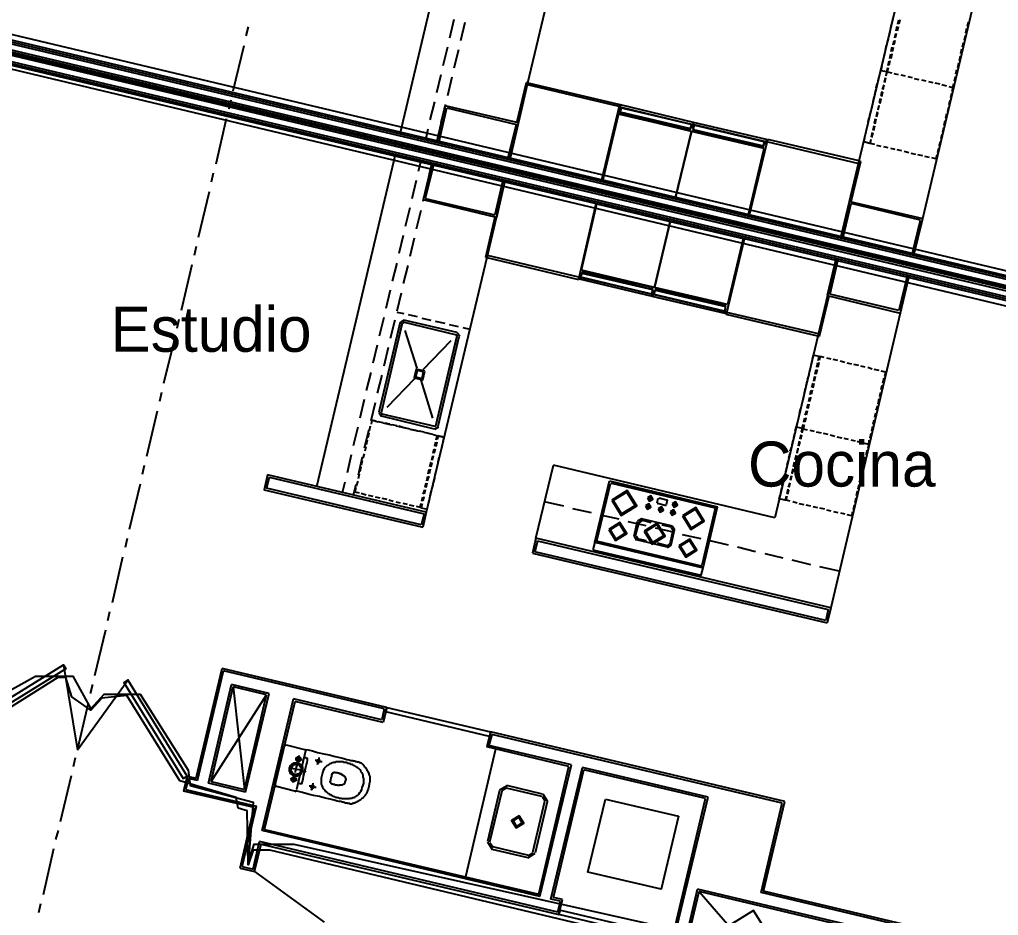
# Model space of a CAD drawing. Header units: feet. Extents: x -84 to 198, y -22 to 181.
# Drawn here: x 69.3 to 95.37, y 64.34 to 88.21 of the extents above; entities that cross this region are included whole.
import ezdxf
from ezdxf.enums import TextEntityAlignment as Align

# ---------------------------------------------------------------- set-up
doc = ezdxf.new("R2010")
doc.units = ezdxf.units.FT
for name, color, linetype in [('A-AREA-COMUN', 252, 'CONTINUOUS'), ('A-AREA-UNIDAD', 30, 'CONTINUOUS'), ('A-LINEA', 7, 'CONTINUOUS'), ('A-NOMBRE-ESPACIO', 2, 'CONTINUOUS')]:
    doc.layers.add(name, color=color, linetype=linetype)

msp = doc.modelspace()

# ---------------------------------------------------------------- linework, layer by layer
at = {"layer": 'A-AREA-COMUN'}
msp.add_lwpolyline([(86.48, 63.5733), (75.968, 66.08), (75.52, 66.08), (75.392, 65.6889), (75.36, 67.1289), (75.12, 67.2), (75.072, 67.4844), (73.568, 67.9289), (72.16, 70.2044), (71.488, 70.1333), (71.2, 69.8133), (70.688, 70.1689), (70.528, 70.6844), (70.32, 70.6844), (68.08, 69.28)], dxfattribs=at)
at = {"layer": 'A-AREA-UNIDAD'}
for points in [[(66.752, 88.3733), (101.088, 80.2133), (101.408, 80.2133), (101.632, 80.48), (104, 79.9289), (104.352, 79.68), (104.24, 79.2889), (105.312, 79.2533), (117.472, 76.3733), (117.568, 75.9644), (118.96, 75.84), (129.568, 73.3689), (129.6, 73.12), (130.8, 76.7289), (132.288, 79.8933), (134.16, 82.8444), (137.952, 87.8044)], [(116.24, 75.68), (104.08, 78.5244), (103.84, 78.24), (101.312, 78.8444), (101.12, 79.04), (101.248, 79.4489), (100.16, 79.4844), (66.048, 87.6089)], [(67.712, 69.6), (69.728, 70.72), (70.72, 70.72), (71.2, 69.8489), (71.552, 70.24), (72.512, 70.24), (73.792, 68.2133), (73.84, 67.8044), (75.52, 67.36), (75.392, 65.7244), (75.552, 66.24), (76.608, 66.24), (86.592, 64)]]:
    msp.add_lwpolyline(points, dxfattribs=at)
at = {"layer": 'A-LINEA'}
for p, q in [((79.44, 85.1644), (81.5333, 94.0044)), ((82.84, 86.5244), (84.4533, 93.3111)), ((93.36, 82.9111), (95.2133, 90.7644)), ((91.6667, 84.4444), (92.8133, 89.2844)), ((101.3733, 80.0178), (65.8533, 88.4311)), ((101.3067, 79.7644), (65.7867, 88.1778)), ((101.3467, 79.9244), (65.8267, 88.3244)), ((101.36, 79.9778), (65.84, 88.3778)), ((80.76, 87.7244), (80.88, 88.2178)), ((81.0533, 87.6578), (81.1733, 88.1378)), ((92.56, 88.2444), (92.5333, 88.1244)), ((92.6933, 88.0844), (92.72, 88.2044)), ((92.7467, 88.2044), (92.72, 88.0844)), ((94.5467, 88.0311), (94.5733, 88.1511)), ((101.24, 79.4844), (65.72, 87.8844)), ((101.28, 79.6311), (65.76, 88.0444)), ((101.2933, 79.6844), (65.7733, 88.0844)), ((101.3067, 79.7244), (65.7867, 88.1244)), ((75.3333, 87.7778), (75.4, 88.0178)), ((92.48, 87.8844), (92.4533, 87.7644)), ((92.52, 88.0711), (92.4933, 87.9378)), ((92.6533, 87.9111), (92.68, 88.0311)), ((92.7067, 88.0178), (92.68, 87.8978)), ((94.5067, 87.8578), (94.5333, 87.9778)), ((101.2267, 79.3778), (65.7067, 87.7911)), ((101.24, 79.4311), (65.72, 87.8311)), ((92.44, 87.6978), (92.4, 87.5778)), ((92.5733, 87.5378), (92.6, 87.6578)), ((92.6133, 87.6578), (92.5867, 87.5378)), ((92.6133, 87.7244), (92.64, 87.8444)), ((92.6533, 87.8444), (92.6267, 87.7244)), ((94.4667, 87.6711), (94.4933, 87.7911)), ((68.2533, 87.5244), (69.4667, 87.2311)), ((74.9867, 86.3111), (75.28, 87.5244)), ((80.5867, 86.9911), (80.7067, 87.4844)), ((80.88, 86.9244), (81, 87.4178)), ((92.3867, 87.5244), (92.36, 87.3911)), ((92.52, 87.3644), (92.5467, 87.4844)), ((92.5733, 87.4711), (92.5467, 87.3511)), ((94.3733, 87.3111), (94.4, 87.4311)), ((94.4133, 87.4844), (94.44, 87.6044)), ((69.7067, 87.1778), (69.96, 87.1111)), ((92.3067, 87.1511), (92.28, 87.0311)), ((92.3467, 87.3378), (92.32, 87.2178)), ((92.44, 86.9911), (92.4667, 87.1111)), ((92.48, 87.1111), (92.4533, 86.9911)), ((92.48, 87.1778), (92.5067, 87.2978)), ((92.5333, 87.2978), (92.5067, 87.1644)), ((94.3333, 87.1244), (94.36, 87.2444)), ((70.2, 87.0578), (71.4133, 86.7644)), ((92.4, 86.8311), (92.3733, 86.7244)), ((92.4, 86.8311), (92.4267, 86.9378)), ((94.24, 86.7644), (94.2667, 86.8844)), ((94.2933, 86.9378), (94.32, 87.0578)), ((71.6533, 86.7111), (71.9067, 86.6578)), ((72.1467, 86.6044), (73.36, 86.3111)), ((80.4133, 86.2711), (80.5333, 86.7511)), ((80.7067, 86.1911), (80.8267, 86.6844)), ((92.1733, 86.5778), (92.2, 86.6978)), ((92.36, 86.6578), (92.3333, 86.5378)), ((92.3467, 86.5378), (92.3733, 86.6578)), ((92.5867, 86.7778), (92.7067, 86.7511)), ((92.5867, 86.7778), (92.7067, 86.7511)), ((92.7733, 86.7378), (92.8933, 86.7111)), ((92.7733, 86.7378), (92.8933, 86.7111)), ((92.96, 86.6978), (93.08, 86.6711)), ((92.96, 86.6978), (93.08, 86.6711)), ((93.1333, 86.6444), (93.2533, 86.6178)), ((93.1333, 86.6444), (93.2533, 86.6178)), ((93.32, 86.6044), (93.44, 86.5778)), ((93.32, 86.6044), (93.44, 86.5778)), ((93.5067, 86.5644), (93.6267, 86.5378)), ((93.5067, 86.5644), (93.6267, 86.5378)), ((94.2, 86.5778), (94.2267, 86.6978)), ((82.5467, 85.4578), (82.8, 86.5378)), ((82.84, 86.5244), (82.8, 86.5378)), ((85.2667, 85.8978), (82.8267, 86.4711)), ((92.08, 86.2044), (92.1067, 86.3378)), ((92.12, 86.3911), (92.1467, 86.5111)), ((92.32, 86.4711), (92.28, 86.3511)), ((92.3067, 86.3511), (92.3333, 86.4711)), ((93.68, 86.5244), (93.8133, 86.4978)), ((93.68, 86.5244), (93.8133, 86.4978)), ((93.8667, 86.4844), (93.9867, 86.4444)), ((93.8667, 86.4844), (93.9867, 86.4444)), ((94.0533, 86.4311), (94.16, 86.4044)), ((94.0533, 86.4311), (94.16, 86.4044)), ((94.16, 86.4044), (94.1333, 86.2978)), ((94.16, 86.4044), (94.1867, 86.5111)), ((73.6, 86.2578), (73.8533, 86.1911)), ((74.0933, 86.1378), (75.3067, 85.8444)), ((74.88, 85.8311), (74.9333, 86.0711)), ((92.04, 86.0311), (92.0667, 86.1511)), ((92.2267, 86.1111), (92.2, 85.9911)), ((92.2267, 85.9778), (92.2533, 86.1111)), ((92.2667, 86.2978), (92.24, 86.1778)), ((92.2667, 86.1644), (92.2933, 86.2844)), ((94.08, 86.0578), (94.0533, 85.9378)), ((94.12, 86.2444), (94.0933, 86.1244)), ((75.5467, 85.7911), (75.8, 85.7378)), ((80.24, 85.5378), (80.36, 86.0178)), ((80.4133, 84.9378), (80.64, 85.9111)), ((80.4667, 84.9244), (80.68, 85.8578)), ((80.5333, 85.4711), (80.6533, 85.9511)), ((82.5867, 85.4578), (80.64, 85.9111)), ((80.68, 85.8578), (82.5333, 85.4178)), ((84.8133, 83.9378), (85.2933, 85.9511)), ((92, 85.8444), (92.0267, 85.9644)), ((92.1867, 85.9244), (92.16, 85.8044)), ((92.1733, 85.8044), (92.2, 85.9244)), ((94.04, 85.8711), (94.0133, 85.7511)), ((74.5333, 84.3644), (74.8133, 85.5778)), ((76.04, 85.6711), (77.2533, 85.3911)), ((85.3067, 85.7378), (87.16, 85.2978)), ((85.3067, 85.7378), (87.16, 85.2978)), ((87.1467, 85.2711), (85.3067, 85.6978)), ((87.1467, 85.2711), (85.3067, 85.6978)), ((91.9067, 85.4844), (91.9333, 85.6044)), ((91.9467, 85.6578), (91.9867, 85.7778)), ((92.0933, 85.5644), (92.0667, 85.4444)), ((92.0933, 85.4311), (92.12, 85.5644)), ((92.1467, 85.7511), (92.12, 85.6178)), ((92.1333, 85.6178), (92.16, 85.7378)), ((93.9867, 85.6978), (93.96, 85.5778)), ((77.4933, 85.3378), (77.7333, 85.2711)), ((80.12, 85.0044), (80.1867, 85.2978)), ((82.3067, 84.4978), (82.5333, 85.4178)), ((82.36, 84.4844), (82.5867, 85.4578)), ((87.2533, 85.2711), (89.1067, 84.8311)), ((87.2533, 85.2711), (89.1067, 84.8311)), ((91.8667, 85.2978), (91.8933, 85.4178)), ((92.0533, 85.3778), (92.0267, 85.2578)), ((92.0533, 85.2578), (92.08, 85.3778)), ((93.9067, 85.3244), (93.88, 85.2044)), ((93.9467, 85.5111), (93.92, 85.3911)), ((77.9867, 85.2178), (79.2, 84.9244)), ((80.4133, 84.9378), (80.48, 85.2178)), ((89.0933, 84.8044), (87.2533, 85.2444)), ((89.0933, 84.8044), (87.2533, 85.2444)), ((88.7467, 83.0044), (89.2267, 85.0178)), ((91.8267, 85.1111), (91.8533, 85.2311)), ((92.0133, 85.2044), (91.9867, 85.0711)), ((92, 85.0711), (92.04, 85.1911)), ((93.8667, 85.1511), (93.84, 85.0311)), ((79.44, 84.8711), (79.68, 84.8178)), ((79.9333, 84.7511), (81.1467, 84.4711)), ((89.2, 84.9644), (91.6533, 84.3778)), ((92.2533, 84.8311), (92.1333, 84.8578)), ((92.44, 84.7911), (92.32, 84.8178)), ((92.6267, 84.7511), (92.5067, 84.7778)), ((93.7733, 84.7778), (93.7467, 84.6578)), ((93.8267, 84.9644), (93.7867, 84.8444)), ((79.3067, 84.6044), (77.2133, 75.7644)), ((92.8, 84.7111), (92.68, 84.7378)), ((92.9867, 84.6578), (92.8667, 84.6978)), ((93.1733, 84.6178), (93.0533, 84.6444)), ((93.36, 84.5778), (93.2267, 84.6044)), ((93.5333, 84.5378), (93.4133, 84.5644)), ((79.9867, 84.4444), (79.92, 84.1644)), ((80.28, 84.3778), (80.0533, 83.4044)), ((80.3333, 84.3644), (80.1067, 83.4444)), ((80.28, 84.3778), (80.2133, 84.0978)), ((81.3867, 84.4178), (81.6267, 84.3511)), ((81.88, 84.2978), (83.0933, 84.0044)), ((91.4533, 83.3644), (91.7067, 84.4311)), ((91.6667, 84.4444), (91.7067, 84.4311)), ((74.4133, 83.8844), (74.4667, 84.1244)), ((79.8667, 83.9244), (79.7467, 83.4311)), ((80.16, 83.8444), (80.04, 83.3644)), ((82.1733, 83.9244), (81.96, 83.0044)), ((82.2267, 83.9111), (82, 82.9378)), ((83.3333, 83.9511), (83.5733, 83.8978)), ((83.8267, 83.8311), (85.04, 83.5511)), ((74.0667, 82.4178), (74.36, 83.6311)), ((80.1067, 83.4444), (81.96, 83.0044)), ((85.28, 83.4844), (85.52, 83.4311)), ((79.6933, 83.1911), (79.5733, 82.6978)), ((82, 82.9378), (80.0533, 83.4044)), ((84.6533, 83.2978), (84.1867, 81.2844)), ((85.7733, 83.3778), (86.9867, 83.0844)), ((91.1733, 82.3911), (91.4133, 83.3644)), ((91.2267, 82.3778), (91.4533, 83.3111)), ((91.4133, 83.3644), (93.36, 82.9111)), ((93.2933, 82.8711), (91.4533, 83.3111)), ((79.9867, 83.1244), (79.8667, 82.6311)), ((81.96, 82.9511), (81.7067, 81.8711)), ((87.2267, 83.0311), (87.4667, 82.9778)), ((87.72, 82.9111), (88.9333, 82.6311)), ((93.08, 81.9511), (93.2933, 82.8711)), ((93.12, 81.9378), (93.36, 82.9111)), ((79.52, 82.4578), (79.4, 81.9778)), ((89.1733, 82.5644), (89.4133, 82.5111)), ((89.6667, 82.4578), (90.88, 82.1644)), ((73.96, 81.9378), (74.0133, 82.1778)), ((79.8133, 82.3911), (79.6933, 81.8978)), ((88.6, 82.3644), (88.12, 80.3511)), ((81.7467, 81.8711), (80.1333, 75.0844)), ((81.7467, 81.8711), (81.7067, 81.8711)), ((84.2, 81.3511), (81.76, 81.9244)), ((91.12, 82.1111), (91.36, 82.0578)), ((91.6133, 81.9911), (92.8267, 81.7111)), ((73.6133, 80.4711), (73.8933, 81.6844)), ((79.3467, 81.7244), (79.2267, 81.2444)), ((79.64, 81.6578), (79.52, 81.1778)), ((91.04, 81.8311), (90.8133, 80.8578)), ((91.0933, 81.8178), (90.88, 80.8978)), ((93.0667, 81.6444), (93.3067, 81.5911)), ((84.3067, 81.4711), (86.1467, 81.0311)), ((84.3067, 81.4711), (86.1467, 81.0311)), ((86.16, 81.0711), (84.32, 81.4978)), ((86.16, 81.0711), (84.32, 81.4978)), ((92.9467, 81.3778), (92.72, 80.4578)), ((92.9867, 81.3644), (92.76, 80.3911)), ((93.56, 81.5378), (94.7733, 81.2444)), ((95.0133, 81.1911), (95.2533, 81.1378)), ((79.1733, 81.0044), (79.0533, 80.5111)), ((79.4667, 80.9244), (79.3467, 80.4444)), ((86.24, 81.0178), (88.0933, 80.5778)), ((86.24, 81.0178), (88.0933, 80.5778)), ((88.0933, 80.6044), (86.2533, 81.0444)), ((88.0933, 80.6044), (86.2533, 81.0444)), ((90.8533, 80.8444), (90.6, 79.7644)), ((90.8133, 80.8578), (92.76, 80.3911)), ((92.72, 80.4578), (90.88, 80.8978)), ((79.3467, 80.4178), (79.5333, 80.3778)), ((79.6533, 80.3511), (79.8933, 80.2978)), ((88.1333, 80.4178), (90.5733, 79.8444)), ((92.76, 80.3911), (90.9067, 72.5378)), ((73.4933, 79.9911), (73.5467, 80.2311)), ((79.44, 80.1511), (78.8667, 77.7511)), ((79, 80.2711), (78.88, 79.7778)), ((79.4933, 80.1244), (78.9333, 77.7378)), ((79.2933, 80.2044), (79.1733, 79.7111)), ((79.5466, 80.2021), (79.4423, 80.1377)), ((79.5313, 80.1372), (79.5072, 80.1224)), ((80.9467, 79.8044), (79.52, 80.1511)), ((80.96, 79.8711), (79.5333, 80.2044)), ((80.0133, 80.2578), (80.2533, 80.2044)), ((80.3733, 80.1778), (80.6267, 80.1244)), ((80.7467, 80.0844), (80.9867, 80.0311)), ((79.8933, 78.9244), (79.5733, 79.9244)), ((80.3867, 77.3911), (80.96, 79.7911)), ((80.9595, 79.7798), (80.9446, 79.8039)), ((81.0243, 79.7645), (80.96, 79.8688)), ((81.1067, 80.0044), (81.2933, 79.9644)), ((73.1467, 78.5244), (73.44, 79.7378)), ((78.8267, 79.5378), (78.7067, 79.0578)), ((80.0533, 78.8844), (80.8, 79.6578)), ((80.4533, 77.3778), (81.0133, 79.7644)), ((90.56, 79.7778), (89.4133, 74.9378)), ((90.56, 79.7778), (90.6, 79.7644)), ((79.12, 79.4711), (79, 78.9778)), ((90.4, 79.1111), (90.3733, 78.9911)), ((90.5333, 78.9511), (90.56, 79.0711)), ((90.5867, 79.0711), (90.56, 78.9378)), ((90.92, 79.1644), (90.8, 79.1911)), ((91.0933, 79.1244), (90.9733, 79.1511)), ((91.28, 79.0711), (91.16, 79.1111)), ((91.4667, 79.0311), (91.3467, 79.0578)), ((91.6533, 78.9911), (91.52, 79.0178)), ((78.6533, 78.8044), (78.5333, 78.3244)), ((90.36, 78.9244), (90.3333, 78.8044)), ((90.4933, 78.7644), (90.52, 78.8844)), ((90.5467, 78.8844), (90.5067, 78.7644)), ((91.8267, 78.9511), (91.7067, 78.9778)), ((92.0133, 78.8978), (91.8933, 78.9378)), ((92.2, 78.8578), (92.0667, 78.8844)), ((78.9467, 78.7378), (78.8267, 78.2578)), ((79.0933, 77.8844), (79.8267, 78.6444)), ((80.3067, 77.5911), (80, 78.6044)), ((90.2667, 78.5644), (90.24, 78.4444)), ((90.32, 78.7378), (90.28, 78.6178)), ((90.4, 78.4044), (90.44, 78.5244)), ((90.4533, 78.5111), (90.4267, 78.3911)), ((90.4533, 78.5778), (90.48, 78.7111)), ((90.4933, 78.6978), (90.4667, 78.5778)), ((92.2933, 78.5244), (92.3333, 78.6578)), ((73.04, 78.0444), (73.0933, 78.2844)), ((90.2267, 78.3778), (90.2, 78.2578)), ((90.36, 78.2178), (90.3867, 78.3378)), ((90.4133, 78.3378), (90.3867, 78.2178)), ((92.2133, 78.1644), (92.24, 78.2844)), ((92.2533, 78.3511), (92.28, 78.4711)), ((78.48, 78.0844), (78.36, 77.5911)), ((78.7733, 78.0044), (78.6533, 77.5244)), ((90.1467, 78.0178), (90.12, 77.8978)), ((90.1867, 78.1911), (90.16, 78.0711)), ((90.28, 77.8578), (90.3067, 77.9778)), ((90.32, 77.9644), (90.2933, 77.8444)), ((90.32, 78.0311), (90.3467, 78.1511)), ((90.3733, 78.1511), (90.3333, 78.0311)), ((92.1733, 77.9778), (92.2, 78.1111)), ((72.6933, 76.5778), (72.9733, 77.7911)), ((78.869, 77.7511), (78.9334, 77.6468)), ((78.9339, 77.7357), (78.9487, 77.7116)), ((78.9467, 77.7111), (80.36, 77.3778)), ((90.0933, 77.8311), (90.0667, 77.7111)), ((90.2267, 77.6711), (90.2667, 77.7911)), ((90.28, 77.7911), (90.2533, 77.6711)), ((92.08, 77.6178), (92.1067, 77.7378)), ((92.12, 77.8044), (92.16, 77.9244)), ((78.6667, 77.5511), (78.8533, 77.4978)), ((78.68, 77.5378), (78.6667, 77.4311)), ((78.8, 77.5111), (78.68, 77.5378)), ((78.9867, 77.4711), (78.8533, 77.4978)), ((78.9333, 77.6578), (80.3467, 77.3111)), ((78.9733, 77.4711), (79.2133, 77.4178)), ((79.16, 77.4311), (79.04, 77.4578)), ((90.0533, 77.6444), (90.0267, 77.5244)), ((90.1867, 77.4844), (90.2133, 77.6044)), ((90.24, 77.6044), (90.2133, 77.4844)), ((92.04, 77.4311), (92.0667, 77.5511)), ((78.3067, 77.3511), (78.1867, 76.8578)), ((78.6, 77.2844), (78.48, 76.7911)), ((78.6, 77.1911), (78.5733, 77.0711)), ((78.64, 77.3778), (78.6133, 77.2578)), ((79.3467, 77.3911), (79.2267, 77.4178)), ((79.3333, 77.3911), (79.5733, 77.3378)), ((79.5333, 77.3378), (79.4, 77.3778)), ((79.7067, 77.2978), (79.5867, 77.3244)), ((79.6933, 77.2978), (79.9467, 77.2444)), ((79.8933, 77.2578), (79.7733, 77.2844)), ((80.08, 77.2178), (79.9467, 77.2444)), ((80.0667, 77.2178), (80.3067, 77.1644)), ((80.2533, 77.1644), (80.1333, 77.2044)), ((80.36, 77.3001), (80.4643, 77.3645)), ((80.3754, 77.365), (80.3995, 77.3798)), ((89.92, 77.0711), (89.9467, 77.1911)), ((90.1467, 77.3244), (90.12, 77.2178)), ((90.1467, 77.3244), (90.1733, 77.4311)), ((90.3467, 77.2711), (90.4667, 77.2444)), ((90.3467, 77.2711), (90.4667, 77.2444)), ((90.52, 77.2311), (90.6533, 77.2044)), ((90.52, 77.2311), (90.6533, 77.2044)), ((90.7067, 77.1911), (90.8267, 77.1644)), ((90.7067, 77.1911), (90.8267, 77.1644)), ((91.96, 77.0711), (91.9867, 77.1911)), ((92, 77.2578), (92.0267, 77.3778)), ((78.56, 77.0044), (78.5333, 76.8844)), ((80.36, 76.8444), (80.3867, 76.9644)), ((80.4133, 76.9511), (80.3867, 76.8311)), ((80.4267, 77.1244), (80.6133, 77.0844)), ((80.4533, 77.1244), (80.4267, 77.0178)), ((80.5467, 76.7911), (80.5733, 76.9244)), ((89.88, 76.8844), (89.9067, 77.0044)), ((90.0667, 76.9778), (90.04, 76.8444)), ((90.0533, 76.8444), (90.0933, 76.9644)), ((90.1067, 77.1511), (90.08, 77.0311)), ((90.1067, 77.0311), (90.1333, 77.1511)), ((90.8933, 77.1511), (91.0133, 77.1111)), ((90.8933, 77.1511), (91.0133, 77.1111)), ((91.0667, 77.0978), (91.2, 77.0711)), ((91.0667, 77.0978), (91.2, 77.0711)), ((91.2533, 77.0578), (91.3733, 77.0311)), ((91.2533, 77.0578), (91.3733, 77.0311)), ((91.44, 77.0178), (91.56, 76.9911)), ((91.44, 77.0178), (91.56, 76.9911)), ((91.6133, 76.9778), (91.7467, 76.9378)), ((91.6133, 76.9778), (91.7467, 76.9378)), ((91.8, 76.9244), (91.92, 76.8978)), ((91.8, 76.9244), (91.92, 76.8978)), ((91.92, 76.8978), (91.9333, 77.0044)), ((78.52, 76.8311), (78.4933, 76.7111)), ((80.32, 76.6578), (80.3467, 76.7778)), ((80.3733, 76.7778), (80.3333, 76.6578)), ((80.5067, 76.6178), (80.5333, 76.7378)), ((89.8267, 76.7111), (89.8667, 76.8311)), ((90.0267, 76.7911), (90, 76.6711)), ((90.0133, 76.6578), (90.04, 76.7778)), ((91.88, 76.7378), (91.84, 76.6178)), ((91.92, 76.8978), (91.8933, 76.7911)), ((78.1333, 76.6178), (78.0267, 76.1378)), ((78.4267, 76.5511), (78.32, 76.0711)), ((78.4267, 76.4578), (78.4, 76.3378)), ((78.48, 76.6444), (78.44, 76.5244)), ((80.2267, 76.2978), (80.2667, 76.4178)), ((80.28, 76.4044), (80.2533, 76.2844)), ((80.28, 76.4711), (80.3067, 76.5911)), ((80.32, 76.5911), (80.2933, 76.4711)), ((80.4533, 76.4311), (80.48, 76.5511)), ((89.7467, 76.3378), (89.7733, 76.4578)), ((89.7867, 76.5244), (89.8133, 76.6444)), ((89.9333, 76.4178), (89.9067, 76.2978)), ((89.9333, 76.2978), (89.96, 76.4178)), ((89.9867, 76.6044), (89.9467, 76.4844)), ((89.9733, 76.4844), (90, 76.6044)), ((91.8267, 76.5511), (91.8, 76.4311)), ((72.5733, 76.0978), (72.6267, 76.3378)), ((78.3867, 76.2844), (78.36, 76.1644)), ((80.1867, 76.1111), (80.2133, 76.2311)), ((80.24, 76.2311), (80.2133, 76.1111)), ((80.3733, 76.0711), (80.4, 76.1911)), ((80.4133, 76.2444), (80.44, 76.3778)), ((83.0533, 74.3911), (83.52, 76.3378)), ((89.4133, 74.9378), (83.52, 76.3378)), ((89.7067, 76.1644), (89.7333, 76.2844)), ((89.8933, 76.2444), (89.8667, 76.1244)), ((89.88, 76.1111), (89.92, 76.2311)), ((91.7467, 76.1911), (91.72, 76.0711)), ((91.7867, 76.3778), (91.76, 76.2444)), ((75.9467, 76.0178), (75.88, 75.7244)), ((80.1333, 75.0844), (75.9067, 76.0844)), ((75.9467, 76.0178), (80.08, 75.0444)), ((77.96, 75.8844), (77.8933, 75.6044)), ((78.3067, 75.9111), (78.2667, 75.7911)), ((78.3467, 76.0978), (78.32, 75.9778)), ((80.1467, 75.9244), (80.1733, 76.0444)), ((80.2, 76.0444), (80.16, 75.9244)), ((80.3333, 75.8844), (80.36, 76.0044)), ((84.6267, 74.2844), (85.0133, 75.9244)), ((85.0133, 75.9244), (87.8933, 75.2311)), ((89.6133, 75.7911), (89.64, 75.9111)), ((89.6667, 75.9778), (89.6933, 76.0978)), ((89.8533, 76.0578), (89.8267, 75.9378)), ((89.84, 75.9378), (89.8667, 76.0578)), ((91.7067, 76.0044), (91.6667, 75.8844)), ((72.2267, 74.6311), (72.52, 75.8444)), ((80, 74.7511), (75.88, 75.7244)), ((78.2533, 75.8178), (78.1867, 75.5378)), ((80.0533, 75.5644), (80.0933, 75.6844)), ((80.1067, 75.6844), (80.08, 75.5644)), ((80.1067, 75.7511), (80.1333, 75.8711)), ((80.1467, 75.8578), (80.12, 75.7378)), ((80.24, 75.5244), (80.2667, 75.6444)), ((80.28, 75.6978), (80.32, 75.8178)), ((84.68, 74.3244), (85.04, 75.8444)), ((85.0646, 75.8572), (85.0405, 75.8424)), ((85.0667, 75.8578), (87.8267, 75.2044)), ((89.5733, 75.6044), (89.6, 75.7378)), ((89.76, 75.6978), (89.7333, 75.5778)), ((89.76, 75.5644), (89.7867, 75.6844)), ((89.8133, 75.8711), (89.7733, 75.7511)), ((89.8, 75.7511), (89.8267, 75.8711)), ((91.6133, 75.6444), (91.5867, 75.5244)), ((91.6533, 75.8178), (91.6267, 75.6978)), ((78.4, 75.5911), (78.5333, 75.5511)), ((78.5867, 75.5378), (78.7067, 75.5111)), ((78.7733, 75.4978), (78.8933, 75.4711)), ((78.9467, 75.4578), (79.08, 75.4311)), ((79.1333, 75.4178), (79.2533, 75.3778)), ((79.32, 75.3644), (79.44, 75.3378)), ((80.0133, 75.3778), (80.04, 75.4978)), ((80.0667, 75.4978), (80.04, 75.3778)), ((80.2, 75.3378), (80.2267, 75.4578)), ((83.8, 75.2444), (83.28, 75.3644)), ((86.08, 75.4444), (86.0933, 75.5111)), ((86.08, 75.4311), (86.08, 75.4311)), ((86.0933, 75.4311), (86.1067, 75.5111)), ((86.28, 75.3378), (86.3067, 75.4578)), ((86.3446, 75.4572), (86.3205, 75.4424)), ((86.3333, 75.4711), (86.5333, 75.4178)), ((86.5467, 75.4044), (86.52, 75.2844)), ((86.5595, 75.3932), (86.5446, 75.4172)), ((90.0133, 75.3244), (89.8933, 75.3644)), ((91.5733, 75.4578), (91.5467, 75.3378)), ((79.5067, 75.3244), (79.6267, 75.2978)), ((79.68, 75.2844), (79.8, 75.2578)), ((84.5333, 75.0711), (84.04, 75.1778)), ((86.0267, 75.2178), (86.04, 75.2978)), ((86.2933, 75.3244), (86.4933, 75.2711)), ((86.2939, 75.3357), (86.3087, 75.3116)), ((86.36, 75.1378), (86.3733, 75.2178)), ((86.36, 75.1378), (86.36, 75.1378)), ((86.3733, 75.1378), (86.3867, 75.2044)), ((86.5087, 75.2583), (86.5328, 75.2732)), ((86.68, 75.0711), (86.6933, 75.1378)), ((86.6933, 75.0578), (86.7067, 75.1378)), ((86.7333, 75.2844), (86.7467, 75.3511)), ((86.7333, 75.2844), (86.7333, 75.2844)), ((86.7467, 75.2844), (86.76, 75.3511)), ((87.48, 73.6711), (87.84, 75.1911)), ((87.5067, 73.6044), (87.8933, 75.2311)), ((87.8395, 75.1798), (87.8246, 75.2039)), ((90.2, 75.2844), (90.0667, 75.3111)), ((90.3733, 75.2444), (90.2533, 75.2711)), ((90.56, 75.2044), (90.44, 75.2311)), ((90.7467, 75.1644), (90.6133, 75.1911)), ((90.92, 75.1111), (90.8, 75.1378)), ((91.1067, 75.0711), (90.9867, 75.0978)), ((91.5333, 75.2711), (91.5067, 75.1511)), ((80.08, 75.0444), (80, 74.7511)), ((80.1333, 75.0844), (80.04, 74.6844)), ((85.2667, 74.8978), (84.7733, 75.0044)), ((85.9867, 74.7244), (85.5067, 74.8311)), ((85.6667, 74.4444), (85.76, 74.8444)), ((85.8666, 74.9088), (85.7623, 74.8444)), ((85.8738, 74.8562), (85.8016, 74.8116)), ((86.6933, 74.7111), (85.8667, 74.9111)), ((86.12, 74.8044), (85.8667, 74.8711)), ((86.68, 75.0711), (86.68, 75.0711)), ((91.2933, 75.0311), (91.1733, 75.0578)), ((85.7067, 74.4578), (85.8, 74.8178)), ((86.72, 74.5511), (86.24, 74.6578)), ((86.6667, 74.6844), (86.4133, 74.7378)), ((86.6267, 74.2444), (86.7067, 74.6044)), ((86.6533, 74.2178), (86.7467, 74.6178)), ((86.7051, 74.5973), (86.6605, 74.6695)), ((86.7577, 74.6045), (86.6933, 74.7088)), ((72.12, 74.1511), (72.1733, 74.3911)), ((83.0533, 74.3911), (82.96, 73.9911)), ((83.0933, 74.3244), (83.0267, 74.0311)), ((90.9067, 72.5378), (83.0533, 74.3911)), ((83.0933, 74.3244), (90.84, 72.4978)), ((84.6805, 74.3224), (84.6954, 74.2983)), ((84.6933, 74.3111), (87.4533, 73.6578)), ((85.669, 74.4444), (85.7334, 74.3401)), ((85.7216, 74.4516), (85.7662, 74.3794)), ((86.56, 74.1511), (85.7333, 74.3511)), ((86, 74.3244), (85.76, 74.3778)), ((87.4533, 74.3778), (86.96, 74.4844)), ((88.1867, 74.2044), (87.6933, 74.3244)), ((84.6267, 74.2844), (87.5067, 73.6044)), ((86.5467, 74.1911), (86.2933, 74.2578)), ((86.5529, 74.1927), (86.6251, 74.2373)), ((86.56, 74.1401), (86.6643, 74.2045)), ((88.9067, 74.0311), (88.4267, 74.1511)), ((71.7733, 72.6844), (72.0533, 73.8978)), ((82.96, 73.9911), (90.8133, 72.1378)), ((90.7733, 72.2044), (83.0267, 74.0311)), ((89.64, 73.8578), (89.16, 73.9778)), ((90.3733, 73.6844), (89.88, 73.8044)), ((87.4554, 73.645), (87.4795, 73.6598)), ((91.1333, 73.5111), (90.6133, 73.6311)), ((90.84, 72.4978), (90.7733, 72.2044)), ((90.9067, 72.5378), (90.8133, 72.1378)), ((71.6533, 72.2044), (71.7067, 72.4444)), ((71.3067, 70.7378), (71.6, 71.9511)), ((70.8526, 68.7456), (70.4829, 71.0081)), ((74, 68.0044), (74.6933, 70.9244)), ((79.08, 69.8844), (74.6933, 70.9244)), ((74.04, 67.9378), (74.7333, 70.8578)), ((79.0133, 69.8444), (74.7333, 70.8578)), ((72.185, 70.6003), (70.8408, 68.7433)), ((71.1867, 70.2578), (71.2533, 70.4978)), ((74.3333, 67.8711), (74.9467, 70.4978)), ((74.4, 67.9111), (74.9867, 70.4311)), ((75.9467, 70.2578), (74.9467, 70.4978)), ((75.88, 70.2178), (74.9867, 70.4311)), ((74.9867, 70.4311), (75.2933, 67.6978)), ((74.4, 67.9111), (75.88, 70.2178)), ((75.2933, 67.6978), (75.88, 70.2178)), ((75.32, 67.6311), (75.9467, 70.2578)), ((70.8533, 68.7911), (71.1333, 70.0044)), ((75.76, 66.6044), (76.6, 70.1111)), ((75.8267, 66.6311), (76.64, 70.0444)), ((78.9467, 69.5511), (76.6, 70.1111)), ((78.9867, 69.4844), (76.64, 70.0444)), ((79.08, 69.8844), (78.9867, 69.4844)), ((79.0133, 69.8444), (78.9467, 69.5511)), ((81.84, 69.2311), (81.7467, 68.8311)), ((81.88, 69.1644), (81.8, 68.8711)), ((89.68, 67.3778), (81.84, 69.2311)), ((89.6133, 67.3378), (81.88, 69.1644)), ((76.1067, 67.8311), (76.3467, 68.8578)), ((76.4041, 68.8832), (76.3479, 68.8485)), ((76.4, 68.8844), (76.8933, 68.7644)), ((84, 68.3511), (81.8, 68.8711)), ((76.92, 68.7244), (76.68, 67.6978)), ((76.9321, 68.707), (76.8974, 68.7632)), ((81.1867, 65.3778), (81.9867, 68.7778)), ((83.9333, 68.3111), (81.7467, 68.8311)), ((70.7333, 68.3111), (70.7867, 68.5511)), ((83.16, 64.8444), (84, 68.3511)), ((70.3867, 66.8444), (70.68, 68.0711)), ((73.76, 68.0578), (73.6667, 67.6578)), ((73.76, 68.0578), (74, 68.0044)), ((83.1333, 64.9111), (83.9333, 68.3111)), ((83.4533, 64.7778), (84.2933, 68.2844)), ((83.52, 64.8178), (84.3333, 68.2178)), ((87.64, 67.4978), (84.2933, 68.2844)), ((87.5733, 67.4578), (84.3333, 68.2178)), ((73.8, 67.9911), (73.72, 67.6978)), ((74.04, 67.9378), (73.8, 67.9911)), ((75.32, 67.6311), (74.3333, 67.8711)), ((74.4, 67.9111), (75.2933, 67.6978)), ((76.1079, 67.8219), (76.1426, 67.7657)), ((82.285, 67.8), (82.0845, 67.6761)), ((83.2267, 67.5778), (82.28, 67.8044)), ((75.5467, 67.2178), (73.6667, 67.6578)), ((73.72, 67.6978), (75.6133, 67.2578)), ((76.6267, 67.6578), (76.1467, 67.7778)), ((76.6359, 67.6457), (76.6921, 67.6804)), ((82.08, 67.6711), (81.76, 66.3111)), ((82.1467, 67.6578), (81.8133, 66.2978)), ((82.2697, 67.7351), (82.1494, 67.6608)), ((83.2133, 67.5111), (82.2667, 67.7378)), ((83.3689, 67.3727), (83.245, 67.5733)), ((82.9733, 66.0311), (83.2933, 67.3911)), ((83.04, 66.0178), (83.36, 67.3778)), ((83.304, 67.3881), (83.2297, 67.5084)), ((84.9067, 67.4444), (86.8533, 66.9911)), ((86.8, 63.9911), (87.64, 67.4978)), ((89.0533, 64.9511), (89.6133, 67.3378)), ((89.12, 64.9911), (89.68, 67.3778)), ((75.1733, 65.6044), (75.5467, 67.2178)), ((75.2267, 65.6444), (75.6133, 67.2578)), ((70.2667, 66.3644), (70.3333, 66.6044)), ((83.16, 64.8444), (75.76, 66.6044)), ((75.8267, 66.6311), (83.1333, 64.9111)), ((75.52, 65.5778), (75.6933, 66.3111)), ((83.64, 64.4311), (75.6933, 66.3111)), ((75.7333, 66.2444), (83.6667, 64.3644)), ((81.7645, 66.3028), (81.8883, 66.1023)), ((81.8294, 66.2875), (81.9036, 66.1671)), ((69.9333, 64.8978), (70.2133, 66.1244)), ((81.88, 66.1111), (82.84, 65.8844)), ((81.8933, 66.1778), (82.8533, 65.9511)), ((82.835, 65.8756), (83.0355, 65.9994)), ((82.8503, 65.9405), (82.9706, 66.0148)), ((75.2267, 65.6444), (75.52, 65.5778)), ((77.4225, 64.1661), (75.5655, 65.5104)), ((86.12, 59.7911), (87.36, 65.0444)), ((86.1867, 59.8311), (87.4, 64.9778)), ((104.3333, 61.0311), (87.36, 65.0444)), ((87.4, 64.9778), (90.24, 61.7244)), ((104.2667, 60.9911), (87.4, 64.9778)), ((110.2, 59.9511), (89.0533, 64.9511)), ((110.2667, 59.9911), (89.12, 64.9911)), ((83.7067, 64.7244), (83.4533, 64.7778)), ((83.76, 64.7644), (83.52, 64.8178)), ((83.64, 64.4311), (83.7067, 64.7244)), ((83.6667, 64.3644), (83.76, 64.7644)), ((69.8133, 64.4178), (69.8667, 64.6578))]:
    msp.add_line(p, q, dxfattribs=at)
for points in [[(92.2133, 86.7511), (92.24, 86.8578), (92.4, 86.8311)], [(92.2667, 86.9644), (92.24, 86.8578), (92.4, 86.8311)], [(92.44, 86.9244), (92.4133, 86.8178), (92.5333, 86.7911)], [(92.3867, 86.7111), (92.4133, 86.8178), (92.5333, 86.7911)], [(82.3733, 84.5244), (82.84, 86.5244), (85.2933, 85.9511)], [(85.3067, 85.9378), (85.2933, 85.8711), (87.24, 85.4178), (87.2533, 85.4711), (85.3067, 85.9378)], [(85.3067, 85.9378), (85.2933, 85.8711), (87.24, 85.4178), (87.2533, 85.4711), (85.3067, 85.9378)], [(85.3333, 85.8711), (85.2933, 85.7511), (87.1733, 85.3111), (87.2, 85.4178), (85.3333, 85.8711)], [(87.2133, 85.4178), (87.2, 85.3378), (87.1867, 85.3244), (87.1733, 85.3111), (87.16, 85.2978), (87.16, 85.2844), (87.1467, 85.2711), (87.16, 85.2444), (85.2933, 85.6844), (85.2933, 85.6978), (85.3067, 85.6978), (85.2933, 85.7244), (85.3067, 85.7378), (85.2933, 85.7511), (85.3067, 85.7644), (85.2933, 85.7911), (85.3067, 85.8711), (87.2133, 85.4178)], [(85.3333, 85.8711), (85.2933, 85.7511), (87.1733, 85.3111), (87.2, 85.4178), (85.3333, 85.8711)], [(87.2133, 85.4178), (87.2, 85.3378), (87.1867, 85.3244), (87.1733, 85.3111), (87.16, 85.2978), (87.16, 85.2844), (87.1467, 85.2711), (87.16, 85.2444), (85.2933, 85.6844), (85.2933, 85.6978), (85.3067, 85.6978), (85.2933, 85.7244), (85.3067, 85.7378), (85.2933, 85.7511), (85.3067, 85.7644), (85.2933, 85.7911), (85.3067, 85.8711), (87.2133, 85.4178)], [(87.2, 85.2311), (85.2533, 85.6978), (84.84, 83.9378), (86.7733, 83.4711), (87.2, 85.2311)], [(87.2533, 85.4711), (87.24, 85.4178), (89.1867, 84.9511), (89.2, 85.0178), (87.2533, 85.4711)], [(87.2533, 85.4711), (87.24, 85.4178), (89.1867, 84.9511), (89.2, 85.0178), (87.2533, 85.4711)], [(87.2667, 85.4044), (87.24, 85.2844), (89.12, 84.8444), (89.1467, 84.9644), (87.2667, 85.4044)], [(89.16, 84.9511), (89.1467, 84.8844), (89.12, 84.8711), (89.12, 84.8444), (89.1067, 84.8311), (89.1067, 84.8178), (89.0933, 84.8044), (89.0933, 84.7911), (87.24, 85.2311), (87.2533, 85.2444), (87.24, 85.2578), (87.2533, 85.2711), (87.24, 85.2844), (87.2533, 85.3111), (87.24, 85.3244), (87.2533, 85.4044), (89.16, 84.9511)], [(87.2667, 85.4044), (87.24, 85.2844), (89.12, 84.8444), (89.1467, 84.9644), (87.2667, 85.4044)], [(89.16, 84.9511), (89.1467, 84.8844), (89.12, 84.8711), (89.12, 84.8444), (89.1067, 84.8311), (89.1067, 84.8178), (89.0933, 84.8044), (89.0933, 84.7911), (87.24, 85.2311), (87.2533, 85.2444), (87.24, 85.2578), (87.2533, 85.2711), (87.24, 85.2844), (87.2533, 85.3111), (87.24, 85.3244), (87.2533, 85.4044), (89.16, 84.9511)], [(89.1333, 84.7778), (87.2, 85.2311), (86.7733, 83.4711), (88.72, 83.0178), (89.1333, 84.7778)], [(91.1867, 82.4311), (91.6667, 84.4444), (89.2267, 85.0178)], [(91.9733, 85.0178), (91.9467, 84.9111), (91.7867, 84.9511), (91.8133, 85.0578)], [(92.08, 84.8844), (91.96, 84.9111), (91.9867, 85.0178)], [(93.7333, 84.6044), (93.7067, 84.4978), (93.6, 84.5244)], [(82.2133, 83.8711), (81.7467, 81.8711), (84.1867, 81.2844)], [(86.2133, 81.0711), (84.2667, 81.5378), (84.68, 83.2978), (86.6267, 82.8311), (86.2133, 81.0711)], [(88.16, 80.6178), (86.2133, 81.0711), (86.6267, 82.8311), (88.5733, 82.3778), (88.16, 80.6178)], [(91.04, 81.7911), (90.56, 79.7778), (88.12, 80.3511)], [(84.2133, 81.2978), (84.2267, 81.3511), (86.1733, 80.8978), (86.16, 80.8311), (84.2133, 81.2978)], [(84.2133, 81.2978), (84.2267, 81.3511), (86.1733, 80.8978), (86.16, 80.8311), (84.2133, 81.2978)], [(86.1467, 80.8978), (86.1733, 80.9778), (86.16, 81.0044), (86.16, 81.0178), (86.1467, 81.0311), (86.16, 81.0444), (86.16, 81.0711), (86.1733, 81.0711), (86.1733, 81.0844), (84.3067, 81.5244), (84.32, 81.4978), (84.2933, 81.4844), (84.3067, 81.4711), (84.28, 81.4578), (84.28, 81.4444), (84.2667, 81.4311), (84.24, 81.3511), (86.1467, 80.8978)], [(86.1467, 80.8978), (86.1733, 80.9778), (86.16, 81.0044), (86.16, 81.0178), (86.1467, 81.0311), (86.16, 81.0444), (86.16, 81.0711), (86.1733, 81.0711), (86.1733, 81.0844), (84.3067, 81.5244), (84.32, 81.4978), (84.2933, 81.4844), (84.3067, 81.4711), (84.28, 81.4578), (84.28, 81.4444), (84.2667, 81.4311), (84.24, 81.3511), (86.1467, 80.8978)], [(84.2533, 81.3511), (84.28, 81.4578), (86.16, 81.0178), (86.1333, 80.8978), (84.2533, 81.3511)], [(84.2533, 81.3511), (84.28, 81.4578), (86.16, 81.0178), (86.1333, 80.8978), (84.2533, 81.3511)], [(86.1467, 80.8311), (86.16, 80.8978), (88.1067, 80.4311), (88.0933, 80.3778), (86.1467, 80.8311)], [(86.1467, 80.8311), (86.16, 80.8978), (88.1067, 80.4311), (88.0933, 80.3778), (86.1467, 80.8311)], [(88.0933, 80.4444), (88.1067, 80.5244), (88.1067, 80.5378), (88.1067, 80.5644), (88.0933, 80.5778), (88.1067, 80.5911), (88.0933, 80.6044), (88.1067, 80.6178), (86.2533, 81.0578), (86.2533, 81.0444), (86.24, 81.0311), (86.24, 81.0178), (86.2267, 81.0044), (86.2267, 80.9778), (86.2, 80.9778), (86.1867, 80.8978), (88.0933, 80.4444)], [(88.0933, 80.4444), (88.1067, 80.5244), (88.1067, 80.5378), (88.1067, 80.5644), (88.0933, 80.5778), (88.1067, 80.5911), (88.0933, 80.6044), (88.1067, 80.6178), (86.2533, 81.0578), (86.2533, 81.0444), (86.24, 81.0311), (86.24, 81.0178), (86.2267, 81.0044), (86.2267, 80.9778), (86.2, 80.9778), (86.1867, 80.8978), (88.0933, 80.4444)], [(86.2, 80.8844), (86.2267, 81.0044), (88.1067, 80.5644), (88.08, 80.4444), (86.2, 80.8844)], [(86.2, 80.8844), (86.2267, 81.0044), (88.1067, 80.5644), (88.08, 80.4444), (86.2, 80.8844)], [(90.5733, 79.1244), (90.6, 79.2311), (90.44, 79.2711), (90.4133, 79.1644)], [(90.7333, 79.2044), (90.6267, 79.2311), (90.6, 79.1244)], [(80.0952, 78.8453), (79.8658, 78.8996), (79.8115, 78.6702), (80.0409, 78.616), (80.0952, 78.8453)], [(80.0611, 78.8243), (79.8868, 78.8656), (79.8456, 78.6912), (80.0199, 78.65), (80.0611, 78.8243)], [(92.3467, 78.7111), (92.3733, 78.8178), (92.2533, 78.8444)], [(90.0133, 77.4711), (89.9867, 77.3644), (90.1467, 77.3244)], [(89.96, 77.2578), (89.9867, 77.3644), (90.1467, 77.3244)], [(90.1467, 77.2044), (90.1733, 77.3111), (90.28, 77.2844)], [(90.2, 77.4178), (90.1733, 77.3111), (90.28, 77.2844)], [(80.4, 77.0178), (80.4267, 77.1244), (80.32, 77.1511)], [(80.5867, 76.9778), (80.6133, 77.0844), (80.4533, 77.1244)], [(75.9067, 76.0844), (75.8133, 75.6844), (80.04, 74.6844)], [(78.2533, 75.7378), (78.2267, 75.6311), (78.3467, 75.6044)], [(85.0758, 75.4094), (85.3284, 75.0002), (85.7375, 75.2528), (85.4849, 75.662), (85.0758, 75.4094)], [(85.1147, 75.4002), (85.3376, 75.0392), (85.6986, 75.262), (85.4757, 75.6231), (85.1147, 75.4002)], [(86.0286, 75.468), (86.0831, 75.3797), (86.1714, 75.4342), (86.1169, 75.5225), (86.0286, 75.468)], [(86.0546, 75.4619), (86.0893, 75.4057), (86.1454, 75.4404), (86.1107, 75.4965), (86.0546, 75.4619)], [(86.682, 75.308), (86.7365, 75.2197), (86.8247, 75.2742), (86.7702, 75.3625), (86.682, 75.308)], [(89.72, 75.5111), (89.6933, 75.4044), (89.5333, 75.4444), (89.56, 75.5511)], [(89.8267, 75.3778), (89.72, 75.4044), (89.7467, 75.5111)], [(79.8667, 75.2444), (79.9733, 75.2178), (80, 75.3244)], [(80.0267, 75.3111), (80, 75.2044), (80.16, 75.1644), (80.1867, 75.2711)], [(85.9753, 75.2547), (86.0298, 75.1664), (86.118, 75.2209), (86.0635, 75.3091), (85.9753, 75.2547)], [(86.0013, 75.2485), (86.0359, 75.1924), (86.0921, 75.227), (86.0574, 75.2832), (86.0013, 75.2485)], [(86.0667, 75.2844), (86.04, 75.2178), (86.04, 75.2178)], [(86.3086, 75.1747), (86.3631, 75.0864), (86.4514, 75.1409), (86.3969, 75.2291), (86.3086, 75.1747)], [(86.3346, 75.1685), (86.3693, 75.1124), (86.4254, 75.147), (86.3907, 75.2032), (86.3346, 75.1685)], [(86.6286, 75.0947), (86.6831, 75.0064), (86.7714, 75.0609), (86.7169, 75.1491), (86.6286, 75.0947)], [(86.6546, 75.0885), (86.6893, 75.0324), (86.7454, 75.067), (86.7107, 75.1232), (86.6546, 75.0885)], [(86.7079, 75.3019), (86.7426, 75.2457), (86.7987, 75.2804), (86.7641, 75.3365), (86.7079, 75.3019)], [(86.9547, 74.9868), (87.1776, 74.6258), (87.5386, 74.8487), (87.3157, 75.2097), (86.9547, 74.9868)], [(86.9937, 74.9776), (87.1868, 74.6648), (87.4997, 74.8579), (87.3065, 75.1708), (86.9937, 74.9776)], [(91.48, 75.0978), (91.4667, 74.9911), (91.3467, 75.0178)], [(84.9933, 74.6279), (85.1765, 74.3311), (85.4734, 74.5143), (85.2901, 74.8112), (84.9933, 74.6279)], [(85.0322, 74.6187), (85.1858, 74.37), (85.4344, 74.5235), (85.2809, 74.7722), (85.0322, 74.6187)], [(85.941, 74.5838), (86.154, 74.2388), (86.499, 74.4518), (86.286, 74.7967), (85.941, 74.5838)], [(85.98, 74.5746), (86.1632, 74.2777), (86.46, 74.461), (86.2768, 74.7578), (85.98, 74.5746)], [(86.86, 74.1879), (87.0432, 73.8911), (87.34, 74.0743), (87.1568, 74.3712), (86.86, 74.1879)], [(86.8989, 74.1787), (87.0524, 73.93), (87.3011, 74.0835), (87.1476, 74.3322), (86.8989, 74.1787)], [(84.5733, 74.0844), (87.4533, 73.4044), (87.5067, 73.6044), (84.6267, 74.2844), (84.5733, 74.0844)], [(67.92, 69.4444), (70.4667, 71.0178), (70.5333, 70.9111), (67.9867, 69.3378), (67.92, 69.4444)], [(73.76, 68.0578), (72.1867, 70.6178), (72.08, 70.5511), (73.6533, 67.9911), (73.76, 68.0578)], [(79.08, 69.8844), (81.84, 69.2311), (81.8133, 69.1111), (79.0533, 69.7644), (79.08, 69.8844)], [(76.8933, 68.7644), (76.92, 68.7644), (76.9867, 68.7511), (77.1067, 68.7244), (77.24, 68.6844), (77.4, 68.6444), (77.5467, 68.6178), (77.7067, 68.5778), (77.8267, 68.5511), (77.9333, 68.5244), (78.0133, 68.4978), (78.08, 68.4844), (78.12, 68.4711), (78.1467, 68.4711), (78.1733, 68.4711), (78.1733, 68.4578), (78.1867, 68.4578), (78.2, 68.4578), (78.2133, 68.4578), (78.2267, 68.4578), (78.24, 68.4444), (78.2533, 68.4444), (78.2667, 68.4444), (78.28, 68.4444), (78.2933, 68.4311), (78.32, 68.4311), (78.3333, 68.4311), (78.3467, 68.4178), (78.36, 68.4178), (78.3733, 68.4178), (78.3867, 68.4044), (78.4, 68.4044), (78.4133, 68.3911), (78.4267, 68.3778), (78.44, 68.3644), (78.4533, 68.3644), (78.4667, 68.3378), (78.4667, 68.3244), (78.48, 68.3111), (78.4933, 68.2978), (78.5067, 68.2844), (78.52, 68.2711), (78.5333, 68.2444), (78.5467, 68.2311), (78.5467, 68.2178), (78.56, 68.1911), (78.5733, 68.1778), (78.5867, 68.1511), (78.6, 68.1378), (78.6, 68.1111), (78.6133, 68.0844), (78.6267, 68.0444), (78.6267, 68.0044), (78.6267, 67.9644), (78.6267, 67.9111), (78.6133, 67.8444), (78.6, 67.7778), (78.5867, 67.7111), (78.56, 67.6444), (78.5467, 67.6044), (78.52, 67.5644), (78.5067, 67.5378), (78.48, 67.5111), (78.4533, 67.4844), (78.44, 67.4711), (78.4133, 67.4578), (78.4, 67.4444), (78.3867, 67.4311), (78.36, 67.4178), (78.3467, 67.4044), (78.32, 67.3911), (78.3067, 67.3778), (78.2933, 67.3778), (78.28, 67.3644), (78.2533, 67.3511), (78.24, 67.3511), (78.2267, 67.3378), (78.2, 67.3378), (78.1867, 67.3244), (78.1733, 67.3244), (78.16, 67.3244), (78.1467, 67.3111), (78.1333, 67.3111), (78.1067, 67.3111), (78.0933, 67.3244), (78.08, 67.3244), (78.0667, 67.3244), (78.0533, 67.3244), (78.04, 67.3244), (78.0267, 67.3378), (78.0133, 67.3378), (77.9867, 67.3378), (77.9733, 67.3378), (77.96, 67.3511), (77.9467, 67.3511), (77.9333, 67.3511), (77.92, 67.3644), (77.9067, 67.3644), (77.8933, 67.3644), (77.8533, 67.3778), (77.8133, 67.3778), (77.76, 67.3911), (77.68, 67.4178), (77.5733, 67.4444), (77.44, 67.4711), (77.2933, 67.5111), (77.1333, 67.5378), (76.9867, 67.5778), (76.84, 67.6178), (76.7333, 67.6444), (76.6533, 67.6578), (76.6267, 67.6578)], [(76.6933, 68.3778), (76.7067, 68.3778), (76.7067, 68.4044), (76.7067, 68.4311), (76.72, 68.4711), (76.7333, 68.5111), (76.7333, 68.5378), (76.7467, 68.5778), (76.7467, 68.5911), (76.7467, 68.6044)], [(76.84, 68.1911), (76.8267, 68.1644), (76.8133, 68.1378), (76.8, 68.1111), (76.7733, 68.0978), (76.7467, 68.0711), (76.72, 68.0711), (76.6933, 68.0578), (76.6533, 68.0578), (76.6267, 68.0578), (76.6, 68.0711), (76.5733, 68.0844), (76.5467, 68.1111), (76.52, 68.1244), (76.5067, 68.1511), (76.4933, 68.1778), (76.4933, 68.2178), (76.4933, 68.2444), (76.4933, 68.2711), (76.5067, 68.3111), (76.52, 68.3378), (76.5333, 68.3511), (76.56, 68.3778), (76.5867, 68.3911), (76.6133, 68.4044), (76.64, 68.4044), (76.68, 68.4044), (76.7067, 68.4044), (76.7333, 68.3911), (76.76, 68.3778), (76.7867, 68.3644), (76.8133, 68.3378), (76.8267, 68.3111), (76.84, 68.2844), (76.84, 68.2578), (76.84, 68.2311), (76.84, 68.1911)], [(76.8, 68.2044), (76.7867, 68.1778), (76.7733, 68.1644), (76.76, 68.1378), (76.7467, 68.1244), (76.7333, 68.1111), (76.7067, 68.1111), (76.68, 68.0978), (76.6533, 68.0978), (76.64, 68.0978), (76.6133, 68.1111), (76.5867, 68.1244), (76.5733, 68.1378), (76.56, 68.1511), (76.5467, 68.1778), (76.5333, 68.1911), (76.5333, 68.2178), (76.5333, 68.2444), (76.5333, 68.2711), (76.5467, 68.2844), (76.56, 68.3111), (76.5733, 68.3244), (76.5867, 68.3378), (76.6, 68.3511), (76.6267, 68.3644), (76.6533, 68.3644), (76.6667, 68.3644), (76.6933, 68.3644), (76.72, 68.3644), (76.7467, 68.3511), (76.76, 68.3378), (76.7733, 68.3111), (76.7867, 68.2978), (76.8, 68.2711), (76.8, 68.2578), (76.8, 68.2311), (76.8, 68.2044)], [(76.8267, 68.4844), (76.8133, 68.4844), (76.8, 68.4844), (76.7733, 68.4978), (76.7467, 68.4978), (76.72, 68.5111), (76.6933, 68.5111), (76.6667, 68.5244), (76.6533, 68.5244), (76.64, 68.5244)], [(76.6533, 68.1511), (76.6533, 68.1644), (76.6533, 68.1778), (76.6533, 68.2044), (76.6667, 68.2311), (76.6667, 68.2578), (76.68, 68.2844), (76.68, 68.3111), (76.6933, 68.3244), (76.6933, 68.3378)], [(76.7867, 68.4844), (76.7733, 68.4711), (76.7733, 68.4578), (76.76, 68.4578), (76.76, 68.4444), (76.7467, 68.4444), (76.7333, 68.4444), (76.72, 68.4444), (76.7067, 68.4444), (76.6933, 68.4578), (76.68, 68.4711), (76.6667, 68.4844), (76.6667, 68.4978), (76.6667, 68.5111), (76.6667, 68.5244), (76.68, 68.5244), (76.68, 68.5378), (76.6933, 68.5511), (76.7067, 68.5644), (76.72, 68.5644), (76.7333, 68.5644), (76.7467, 68.5644), (76.76, 68.5644), (76.76, 68.5511), (76.7733, 68.5511), (76.7733, 68.5378), (76.7867, 68.5378), (76.7867, 68.5244), (76.7867, 68.5111), (76.7867, 68.4978), (76.7867, 68.4844)], [(76.76, 68.4978), (76.76, 68.4844), (76.7467, 68.4844), (76.7467, 68.4711), (76.7333, 68.4711), (76.72, 68.4711), (76.72, 68.4844), (76.7067, 68.4844), (76.7067, 68.4978), (76.6933, 68.4978), (76.6933, 68.5111), (76.7067, 68.5111), (76.7067, 68.5244), (76.72, 68.5378), (76.7333, 68.5378), (76.7467, 68.5378), (76.7467, 68.5244), (76.76, 68.5244), (76.76, 68.5111), (76.76, 68.4978)], [(76.72, 67.8711), (76.7333, 67.8711), (76.7467, 67.8711), (76.76, 67.8578), (76.7733, 67.8578), (76.7867, 67.8578), (76.8, 67.8578), (76.8133, 67.8578), (76.8267, 67.8711), (76.8267, 67.8844), (76.84, 67.9111), (76.8533, 67.9778), (76.8667, 68.0578), (76.8933, 68.1511), (76.92, 68.2444), (76.9333, 68.3378), (76.96, 68.4178), (76.9733, 68.4711), (76.9733, 68.4978), (76.9733, 68.5111), (76.9733, 68.5244), (76.96, 68.5244), (76.9467, 68.5244), (76.9333, 68.5378), (76.92, 68.5378), (76.9067, 68.5378), (76.8933, 68.5378), (76.88, 68.5378), (76.88, 68.5511)], [(77.36, 68.4311), (77.3467, 68.4311), (77.3333, 68.4311), (77.3067, 68.4444), (77.28, 68.4444), (77.2533, 68.4578), (77.2267, 68.4578), (77.2, 68.4711), (77.1867, 68.4711), (77.1733, 68.4711)], [(77.2933, 68.4444), (77.2933, 68.4311), (77.28, 68.4178), (77.2667, 68.4178), (77.2533, 68.4178), (77.24, 68.4178), (77.24, 68.4311), (77.2267, 68.4311), (77.2267, 68.4444), (77.2267, 68.4578), (77.2267, 68.4711), (77.24, 68.4711), (77.24, 68.4844), (77.2533, 68.4844), (77.2667, 68.4844), (77.28, 68.4844), (77.2933, 68.4844), (77.2933, 68.4711), (77.2933, 68.4578), (77.2933, 68.4444)], [(77.24, 68.3644), (77.24, 68.3778), (77.2533, 68.3911), (77.2533, 68.4178), (77.2667, 68.4444), (77.2667, 68.4711), (77.28, 68.4978), (77.28, 68.5244), (77.28, 68.5378), (77.28, 68.5511)], [(77.3467, 68.0711), (77.3333, 68.0044), (77.3333, 67.9378), (77.3333, 67.8844), (77.3333, 67.8444), (77.3467, 67.8044), (77.3733, 67.7644), (77.3867, 67.7378), (77.4, 67.7111), (77.4267, 67.6844), (77.44, 67.6578), (77.4533, 67.6444), (77.48, 67.6311), (77.4933, 67.6178), (77.5067, 67.6044), (77.5333, 67.5911), (77.5467, 67.5778), (77.56, 67.5644), (77.5867, 67.5644), (77.6, 67.5511), (77.6133, 67.5378), (77.64, 67.5244), (77.6533, 67.5244), (77.68, 67.5111), (77.7067, 67.4978), (77.7333, 67.4978), (77.76, 67.4844), (77.7867, 67.4844), (77.8133, 67.4711), (77.84, 67.4711), (77.8667, 67.4711), (77.8933, 67.4578), (77.92, 67.4578), (77.9467, 67.4578), (77.96, 67.4578), (77.9867, 67.4578), (78.0133, 67.4578), (78.0267, 67.4578), (78.0533, 67.4578), (78.0667, 67.4578), (78.08, 67.4578), (78.1067, 67.4711), (78.12, 67.4711), (78.1467, 67.4711), (78.16, 67.4711), (78.1867, 67.4844), (78.2, 67.4844), (78.2267, 67.4978), (78.2533, 67.5111), (78.28, 67.5378), (78.3067, 67.5511), (78.3333, 67.5778), (78.36, 67.6178), (78.3867, 67.6578), (78.4133, 67.6978), (78.4267, 67.7511), (78.4533, 67.8178), (78.4667, 67.8711), (78.4667, 67.9378), (78.4667, 67.9911), (78.4533, 68.0311), (78.4533, 68.0711), (78.44, 68.1111), (78.4267, 68.1378), (78.4, 68.1644), (78.3867, 68.1911), (78.3733, 68.2178), (78.36, 68.2311), (78.3467, 68.2444), (78.3333, 68.2578), (78.3067, 68.2711), (78.2933, 68.2844), (78.28, 68.2844), (78.2667, 68.2978), (78.2533, 68.3111), (78.2267, 68.3244), (78.2133, 68.3244), (78.2, 68.3378), (78.1733, 68.3511), (78.16, 68.3644), (78.1333, 68.3644), (78.1067, 68.3778), (78.08, 68.3911), (78.0533, 68.3911), (78.0267, 68.4044), (78, 68.4178), (77.9733, 68.4178), (77.9467, 68.4178), (77.92, 68.4311), (77.8933, 68.4311), (77.88, 68.4311), (77.8533, 68.4311), (77.8267, 68.4311), (77.8133, 68.4311), (77.7867, 68.4311), (77.76, 68.4311), (77.7467, 68.4311), (77.72, 68.4311), (77.7067, 68.4178), (77.68, 68.4178), (77.6667, 68.4178), (77.64, 68.4044), (77.6133, 68.4044), (77.5867, 68.3911), (77.56, 68.3778), (77.5333, 68.3644), (77.5067, 68.3378), (77.48, 68.3244), (77.44, 68.2844), (77.4133, 68.2444), (77.3867, 68.2044), (77.3733, 68.1378), (77.3467, 68.0711)], [(76.9333, 68.1644), (76.92, 68.1778), (76.88, 68.1778), (76.8267, 68.1911), (76.7467, 68.2178), (76.68, 68.2311), (76.6, 68.2444), (76.5467, 68.2578), (76.5067, 68.2711), (76.48, 68.2711)], [(76.5867, 67.8844), (76.5867, 67.9111), (76.6, 67.9378), (76.6, 67.9778), (76.6133, 68.0178), (76.6267, 68.0444), (76.6267, 68.0711), (76.6267, 68.0978), (76.64, 68.1111)], [(77.6267, 68.1111), (77.6267, 68.1244), (77.64, 68.1244), (77.64, 68.1378), (77.6533, 68.1378), (77.6533, 68.1511), (77.6667, 68.1511), (77.68, 68.1644), (77.6933, 68.1644), (77.6933, 68.1511), (77.7067, 68.1511), (77.72, 68.1511), (77.7333, 68.1511), (77.7467, 68.1511), (77.76, 68.1511), (77.7733, 68.1378), (77.7867, 68.1378), (77.8, 68.1378), (77.8133, 68.1244), (77.8267, 68.1244), (77.84, 68.1244), (77.8533, 68.1244), (77.8533, 68.1111), (77.8667, 68.1111), (77.88, 68.1111), (77.88, 68.0978), (77.8933, 68.0978), (77.8933, 68.0844), (77.9067, 68.0844), (77.92, 68.0844), (77.92, 68.0711), (77.9333, 68.0711), (77.9467, 68.0578), (77.96, 68.0444), (77.9733, 68.0311), (77.9733, 68.0178), (77.9867, 67.9911), (77.9867, 67.9644), (77.9733, 67.9244), (77.96, 67.8978), (77.96, 67.8711), (77.9467, 67.8444), (77.92, 67.8311), (77.9067, 67.8311), (77.8933, 67.8178), (77.88, 67.8178), (77.8667, 67.8178), (77.8533, 67.8178), (77.84, 67.8178), (77.8267, 67.8178), (77.8133, 67.8178), (77.8133, 67.8044), (77.8, 67.8044), (77.7867, 67.8044), (77.7733, 67.8044), (77.76, 67.8178), (77.7467, 67.8178), (77.72, 67.8178), (77.7067, 67.8178), (77.6933, 67.8311), (77.68, 67.8311), (77.6667, 67.8311), (77.6533, 67.8311), (77.64, 67.8444), (77.6267, 67.8444), (77.6133, 67.8444), (77.6, 67.8578), (77.5867, 67.8711), (77.5867, 67.8844), (77.5733, 67.8978), (77.5733, 67.9111), (77.5733, 67.9244), (77.5867, 67.9378), (77.5867, 67.9644), (77.6, 68.0044), (77.6, 68.0311), (77.6133, 68.0578), (77.6133, 68.0844), (77.6267, 68.1111)], [(76.6933, 67.9511), (76.68, 67.9511), (76.6533, 67.9511), (76.6267, 67.9644), (76.5867, 67.9778), (76.56, 67.9778), (76.5333, 67.9778), (76.52, 67.9911)], [(76.6667, 67.9511), (76.6533, 67.9511), (76.6533, 67.9378), (76.64, 67.9244), (76.6267, 67.9111), (76.6133, 67.9111), (76.6, 67.9111), (76.5867, 67.9111), (76.5733, 67.9111), (76.5733, 67.9244), (76.56, 67.9244), (76.56, 67.9378), (76.5467, 67.9378), (76.5467, 67.9511), (76.5467, 67.9644), (76.5467, 67.9778), (76.5467, 67.9911), (76.56, 68.0044), (76.5733, 68.0178), (76.5867, 68.0311), (76.6, 68.0311), (76.6133, 68.0311), (76.6267, 68.0178), (76.64, 68.0178), (76.6533, 68.0044), (76.6533, 67.9911), (76.6667, 67.9911), (76.6667, 67.9778), (76.6667, 67.9644), (76.6667, 67.9511)], [(76.64, 67.9644), (76.6267, 67.9511), (76.6267, 67.9378), (76.6133, 67.9378), (76.6, 67.9378), (76.5867, 67.9378), (76.5867, 67.9511), (76.5733, 67.9511), (76.5733, 67.9644), (76.5733, 67.9778), (76.5733, 67.9911), (76.5867, 67.9911), (76.6, 68.0044), (76.6133, 68.0044), (76.6133, 67.9911), (76.6267, 67.9911), (76.6267, 67.9778), (76.64, 67.9778), (76.64, 67.9644)], [(77.2, 67.7511), (77.1867, 67.7511), (77.1733, 67.7511), (77.1467, 67.7644), (77.12, 67.7644), (77.0933, 67.7778), (77.0667, 67.7778), (77.04, 67.7911), (77.0267, 67.7911), (77.0133, 67.7911)], [(77.1333, 67.7644), (77.1333, 67.7511), (77.12, 67.7511), (77.12, 67.7378), (77.1067, 67.7378), (77.0933, 67.7378), (77.08, 67.7378), (77.08, 67.7511), (77.0667, 67.7511), (77.0667, 67.7644), (77.0667, 67.7778), (77.0667, 67.7911), (77.08, 67.7911), (77.08, 67.8044), (77.0933, 67.8044), (77.1067, 67.8044), (77.12, 67.8044), (77.1333, 67.8044), (77.1333, 67.7911), (77.1333, 67.7778), (77.1333, 67.7644)], [(77.08, 67.6844), (77.08, 67.6978), (77.0933, 67.7111), (77.0933, 67.7378), (77.0933, 67.7644), (77.1067, 67.7911), (77.12, 67.8178), (77.12, 67.8444), (77.12, 67.8578), (77.12, 67.8711)], [(86.8533, 66.9911), (86.3867, 65.0444), (84.44, 65.4978), (84.9067, 67.4444)], [(86.52, 64.1111), (86.76, 64.0444), (87.5733, 67.4578)], [(82.605, 67), (82.4045, 66.8761), (82.5283, 66.6756), (82.7289, 66.7994), (82.605, 67)], [(82.5958, 66.961), (82.4434, 66.8669), (82.5375, 66.7145), (82.6899, 66.8086), (82.5958, 66.961)], [(75.1733, 65.6044), (75.56, 65.5111), (75.7333, 66.2444)], [(86.4267, 63.7111), (83.6667, 64.3644), (83.7067, 64.4844), (86.4533, 63.8311), (86.4267, 63.7111)], [(89.7798, 62.9774), (88.8537, 64.4776), (87.3535, 63.5515)]]:
    msp.add_lwpolyline(points, dxfattribs=at)

# ---------------------------------------------------------------- texts
at = {"layer": 'A-NOMBRE-ESPACIO'}
for s, p in [('Estudio', (74.4, 79.36)), ('Cocina', (91.2, 75.7689))]:
    msp.add_text(s, height=1.2, dxfattribs=at).set_placement(p, align=Align.CENTER)

doc.saveas('drawing.dxf')
